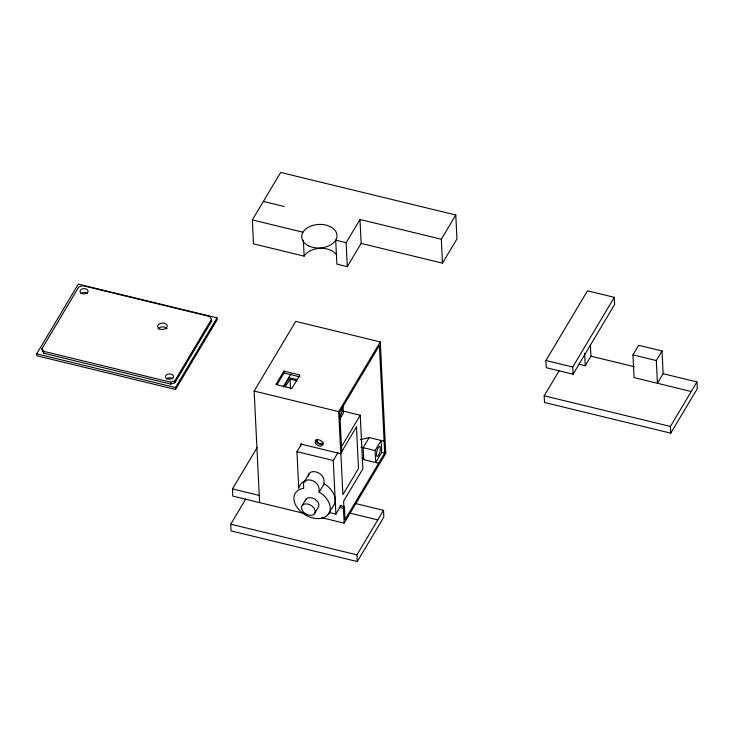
<?xml version="1.0" encoding="UTF-8"?>
<svg xmlns="http://www.w3.org/2000/svg" width="734" height="734" viewBox="0 0 734 734"><rect width="100%" height="100%" fill="white"/><g stroke="black" fill="none" stroke-linecap="round" stroke-linejoin="round"><path stroke-width="1.1" d="M283.517 387.057L289.113 377.671L296.609 379.496L296.141 380.561L290.031 379.258L285.205 386.745M36.7 353.843L78.281 284.141L217.025 317.84L217.117 319.758L175.536 389.47L36.792 355.761L36.7 353.843L175.444 387.552L217.025 317.84M41.994 348.613L78.758 286.985L82.942 285.691L209.768 316.501L211.548 319.244L211.64 321.134L174.875 382.763L170.692 384.065L43.856 353.274L42.086 350.531L41.994 348.613L43.765 351.357L43.856 353.274M336.768 255.083A17.68 11.781 -2.8 0 0 320.363 248.34A17.68 11.781 -2.8 0 0 304.133 256.148L253.514 243.844L252.349 219.916L280.663 172.453L455.786 214.998L456.952 238.926L442.501 263.167L361.156 243.404L347.301 266.635L336.878 264.102L335.713 240.174L346.127 242.706L359.99 219.475L441.327 239.238L455.786 214.998M174.875 382.763L174.784 380.873L211.548 319.244M259.607 502.597L254.148 391.084L295.738 321.373L380.295 341.916L385.745 453.438L344.163 523.14L321.905 517.736M283.893 371.092L275.883 384.515L291.884 388.405L299.894 374.982L283.893 371.092L283.985 373L277.122 384.515M283.507 386.405L290.921 373.982M305.225 513.681L232.806 496.092L232.458 488.908L257.056 447.676M355.146 503.441L383.515 510.341L383.845 517.039L357.293 561.547L231.054 530.875L230.733 524.177L245.78 498.946M298.747 488.44L296.949 451.667L301.555 443.942M300.656 446.244L300.545 443.969L340.769 453.74L338.704 411.627L380.295 341.916M339.567 419.49L343.393 413.068L343.026 405.452M304.39 481.632L309.326 473.357M302.27 505.432L306.014 499.175M329.483 512.534L335.888 514.094L333.264 460.493L337.869 452.768M340.98 447.566L360.256 415.242L342.65 410.967M340.769 453.74L341.732 452.126L339.759 411.921L379.423 345.448L384.689 453.135L345.035 519.617L344.402 506.689L340.053 505.634M319.171 492.156L318.987 488.257A8.358 5.698 30.8 0 0 310.941 480.155A8.358 5.698 30.8 0 0 303.5 484.495L303.692 488.394L302.371 488.514A19.607 13.359 30.8 0 0 298.619 509.368A19.607 13.359 30.8 0 0 326.447 516.13A19.607 13.359 30.8 0 0 320.538 492.927L319.171 492.156L324.116 483.88L323.923 479.972A8.358 5.698 30.8 0 0 315.877 471.87A8.358 5.698 30.8 0 0 308.445 476.21M314.4 513.818A7.395 5.037 30.8 0 0 308.069 504.12A7.395 5.037 30.8 0 0 302.546 510.937A7.395 5.037 30.8 0 0 314.4 513.818L318.143 507.561A7.395 5.037 30.8 0 0 314.446 498.918A7.395 5.037 30.8 0 0 305.39 500.331M384.102 441.171L369.211 437.556L363.192 447.657L363.78 459.622L378.661 463.237M328.162 514.488L333.098 506.203A19.607 13.359 30.8 0 0 325.474 484.651L324.116 483.88M335.888 514.094L341.071 505.405M375.102 450.548L381.12 440.446L381.708 452.41L375.689 462.512L375.102 450.548L361.027 447.162M344.163 523.14L343.439 508.304L344.402 506.689M357.293 561.547L356.963 554.849L383.515 510.341M545.913 360.522L587.494 290.811L614.294 297.325L614.642 304.5L573.061 374.212L546.261 367.697L545.913 360.522L572.713 367.037L614.294 297.325M691.263 391.516L634.057 377.615L632.947 354.88L638.653 345.319L662.031 350.99L656.324 360.559L657.435 383.295L663.141 373.725L696.97 381.946L697.3 388.644L670.748 433.161L544.509 402.489L544.188 395.791L559.235 370.551M578.851 364.202L585.237 365.752L590.943 356.183L590.384 344.824M670.748 433.161L670.417 426.454L696.97 381.946M43.765 351.357L170.6 382.175L174.784 380.873M360.348 439.703L369.211 437.556M263.368 201.437L284.214 206.502M252.349 219.916L302.958 232.21M632.947 354.88L656.324 360.559M590.943 356.183L634.222 366.697M544.188 395.791L670.417 426.454M283.985 373L299.986 376.891M254.148 391.084L338.704 411.627M381.708 452.41L384.689 453.135M296.949 451.667L333.264 460.493M339.09 507.249L343.439 508.304M349.439 513.011L377.808 519.901M232.458 488.908L259.258 495.422M230.733 524.177L356.963 554.849M362.055 458.154L363.78 459.622M662.031 350.99L663.141 373.725M584.622 353.247L585.237 365.752M572.713 367.037L573.061 374.212M441.327 239.238L442.501 263.167M359.99 219.475L361.156 243.404M360.256 415.242L362.88 468.852L343.604 501.166L344.09 511.158M346.127 242.706L347.301 266.635M303.353 240.192L304.133 256.148M296.609 379.496L296.71 381.616M175.444 387.552L175.536 389.47M170.6 382.175L170.692 384.065M290.031 379.258L290.499 388.947M81.024 293.572A4.019 2.679 -2.8 0 1 87.392 293.371M166.48 378.891A4.019 2.679 -2.8 0 1 172.848 378.68M158.131 329.025A4.817 3.211 -2.8 0 1 162.553 326.896A4.817 3.211 -2.8 0 1 167.031 328.731M323.419 443.657A4.175 2.844 30.8 0 1 318.648 443.804A4.175 2.844 30.8 0 1 316.207 439.574M341.594 407.324A5.138 1.551 -76.3 0 1 341.659 412.26A5.138 1.551 -76.3 0 1 339.392 417.004M299.288 487.046A19.607 13.359 30.8 0 1 305.39 480.816M322.969 442.015A3.211 2.193 30.8 0 1 319.336 443.409A3.211 2.193 30.8 0 1 317.354 439.464M356.467 426.931L340.86 453.098L342.888 494.67L358.495 468.503L356.467 426.931M308.693 245.89A17.68 11.781 -2.8 0 0 336.869 237.155A17.68 11.781 -2.8 0 0 312.445 225.522A17.68 11.781 -2.8 0 0 308.693 245.89M167.077 378.79A4.019 2.679 -2.8 0 0 173.481 376.808A4.019 2.679 -2.8 0 0 167.93 374.166A4.019 2.679 -2.8 0 0 167.077 378.79M81.621 293.481A4.019 2.679 -2.8 0 0 88.025 291.499A4.019 2.679 -2.8 0 0 82.474 288.847A4.019 2.679 -2.8 0 0 81.621 293.481M159.507 328.924A4.817 3.211 -2.8 0 0 167.187 326.547A4.817 3.211 -2.8 0 0 160.526 323.373A4.817 3.211 -2.8 0 0 159.507 328.924M315.748 443.648A4.175 2.844 30.8 0 0 322.455 445.272A4.175 2.844 30.8 0 0 318.877 439.794A4.175 2.844 30.8 0 0 315.748 443.648M378.707 455.108A5.138 1.551 -76.3 0 0 379.909 446.676A5.138 1.551 -76.3 0 0 376.597 452.658A5.138 1.551 -76.3 0 0 378.707 455.108"/></g></svg>
